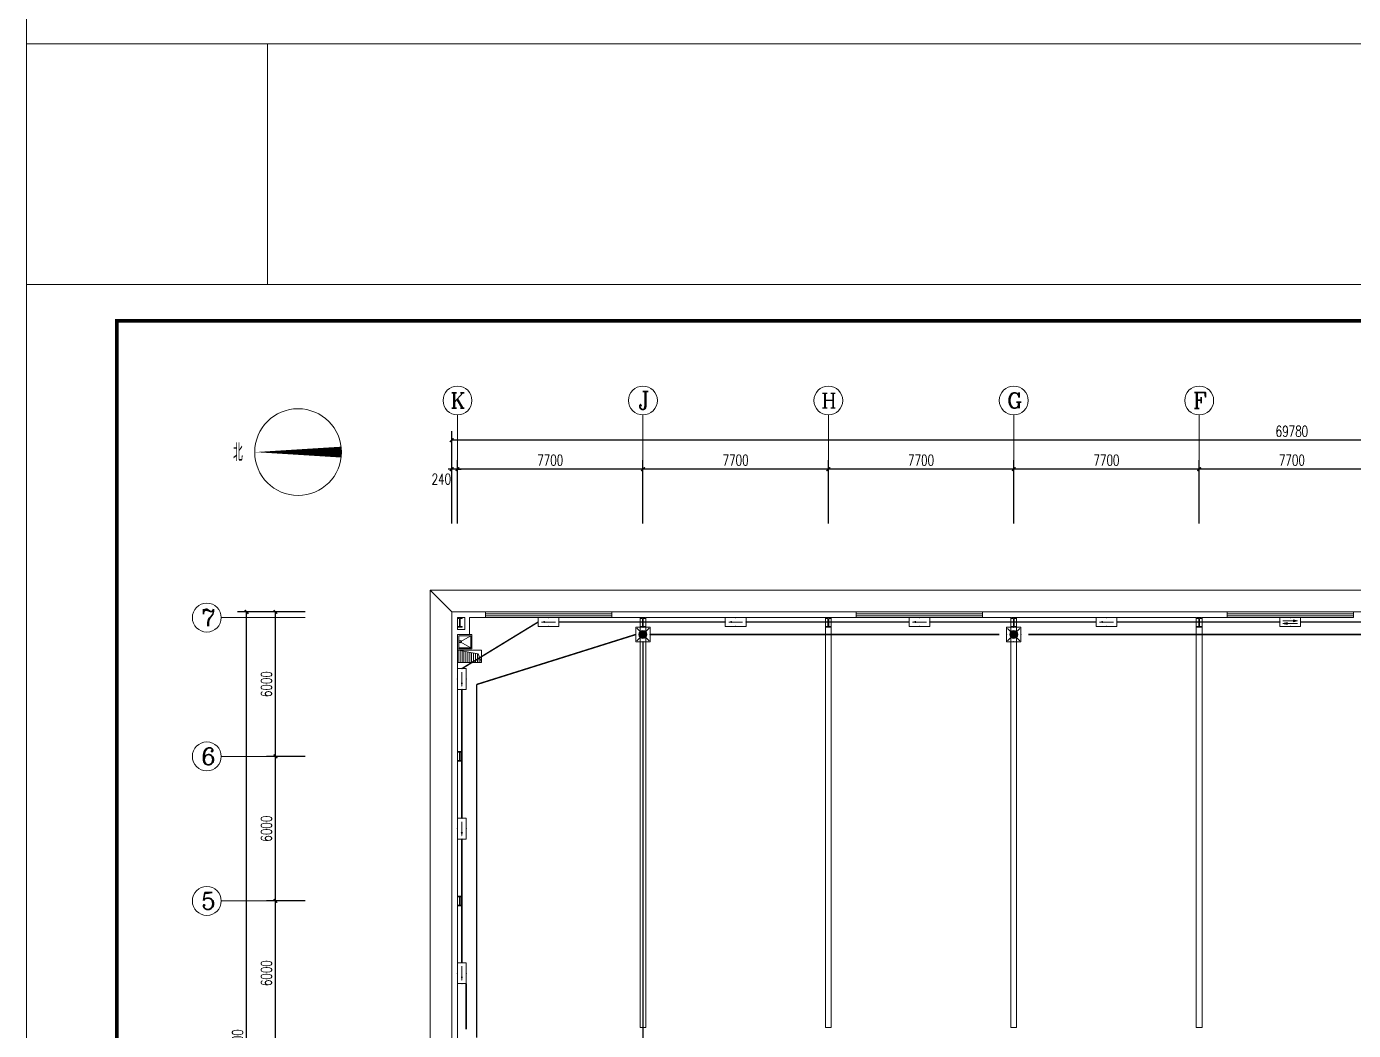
# Model space of a CAD drawing. Header units: inches. Extents: x -3272461 to -2504170, y 403793 to 1071042.
# Drawn here: x -2761444 to -2706341, y 670166 to 711843 of the extents above; entities that cross this region are included whole.
import ezdxf
from ezdxf.enums import TextEntityAlignment as Align

# ---------------------------------------------------------------- set-up
doc = ezdxf.new("R2010")
doc.units = ezdxf.units.IN
doc.header["$LTSCALE"] = 1000
doc.header["$MEASUREMENT"] = 0
doc.header["$PDSIZE"] = -5
doc.linetypes.add('DASH', pattern=[0.35, 0.25, -0.1])
doc.layers.get('0').update_dxf_attribs({"lineweight": 18})
for name, color, linetype, lineweight in [('AXIS', 30, 'Continuous', 18), ('DIM_SYMB', 3, 'Continuous', 18), ('EQUIP-照明', 3, 'Continuous', 18), ('jc', 8, 'Continuous', 18), ('PUB_TITLE', 153, 'Continuous', 18), ('TEL_TEXT', 7, 'Continuous', 18), ('TQ', 3, 'Continuous', 18), ('WIRE-应急', 5, 'DASH', 18)]:
    doc.layers.add(name, color=color, linetype=linetype, lineweight=lineweight)
doc.styles.add('_TCH_AXIS', font='complex.shx', dxfattribs={"bigfont": 'gbcbig.shx'})
doc.styles.add('_TCH_DIM', font='simplex.shx', dxfattribs={"width": 0.7, "bigfont": 'gbcbig.shx'})
doc.styles.add('_TCH_DIM_T3', font='simplex.shx', dxfattribs={"width": 0.705882, "bigfont": 'gbcbig.shx'})
doc.styles.add('_TEL_DIM', font='simplex.shx', dxfattribs={"width": 0.8, "bigfont": 'hztxt.shx'})
doc.styles.get("Standard").update_dxf_attribs({"font": 'gbenor.shx', "bigfont": 'gbcbig.shx'})
doc.dimstyles.new('_TCH_ARCH&&150', dxfattribs={"dimtxt": 446.25, "dimasz": 150, "dimexe": 375, "dimexo": 450, "dimgap": 150, "dimtad": 1, "dimdec": 0, "dimzin": 0, "dimdsep": 46, "dimtxsty": '_TCH_DIM_T3', "dimblk": 'ARCHTICK', "dimcen": 0.09, "dimdle": 300, "dimclrt": 7, "dimazin": 2, "dimtfac": 1, "dimtdec": 0, "dimtix": 1, "dimtmove": 2, "dimatfit": 3, "dimfxl": 1, "dimtolj": 1, "dimarcsym": 0})

# ---------------------------------------------------------------- blocks, each defined once
blk = doc.blocks.new('_ArchTick_0')
at = {"color": 0, "linetype": 'ByBlock'}
blk.add_lwpolyline([(-0.5, -0.5, 0.4, 0.4, 0), (0.5, 0.5, 0.4, 0.4, 0)], format="xyseb", dxfattribs=at)
blk = doc.blocks.new('*X324')
at = {"layer": 'AXIS', "color": 0, "lineweight": -2}
for p, q in [((-2743788, 691219), (-2743788, 695044)), ((-2674008, 691219), (-2674008, 695044)), ((-2674008, 694669), (-2743788, 694669))]:
    blk.add_line(p, q, dxfattribs=at)
at = {"layer": 'AXIS', "color": 0, "lineweight": -2, "xscale": 150, "yscale": 150, "zscale": 150, "rotation": 180}
blk.add_blockref('_ArchTick_0', (-2743788, 694669), dxfattribs=at)
at = {"layer": 'AXIS', "color": 0, "lineweight": -2, "xscale": 150, "yscale": 150, "zscale": 150}
blk.add_blockref('_ArchTick_0', (-2674008, 694669), dxfattribs=at)
at = {"layer": 'AXIS', "color": 7, "insert": (-2708898, 695042), "char_height": 446.2, "width": 2115, "attachment_point": 5, "style": '_TCH_DIM_T3'}
blk.add_mtext('69780', dxfattribs=at)
blk = doc.blocks.new('_ARCHTICK')
at = {"color": 0, "linetype": 'ByBlock', "const_width": 0.4}
blk.add_lwpolyline([(-0.5, -0.5), (0.5, 0.5)], dxfattribs=at)
blk = doc.blocks.new('*X330')
at = {"layer": 'AXIS', "color": 0, "lineweight": -2}
for p, q in [((-2712748, 691219), (-2712748, 693844)), ((-2705048, 691219), (-2705048, 693844)), ((-2705048, 693469), (-2712748, 693469))]:
    blk.add_line(p, q, dxfattribs=at)
at = {"layer": 'AXIS', "color": 0, "lineweight": -2, "xscale": 150, "yscale": 150, "zscale": 150, "rotation": 180}
blk.add_blockref('_ArchTick_0', (-2712748, 693469), dxfattribs=at)
at = {"layer": 'AXIS', "color": 0, "lineweight": -2, "xscale": 150, "yscale": 150, "zscale": 150}
blk.add_blockref('_ArchTick_0', (-2705048, 693469), dxfattribs=at)
at = {"layer": 'AXIS', "color": 7, "insert": (-2708898, 693842), "char_height": 446.2, "width": 1665, "attachment_point": 5, "style": '_TCH_DIM_T3'}
blk.add_mtext('7700', dxfattribs=at)
blk = doc.blocks.new('*X331')
at = {"layer": 'AXIS', "color": 0, "lineweight": -2}
for p, q in [((-2720448, 691219), (-2720448, 693844)), ((-2712748, 691219), (-2712748, 693844)), ((-2712748, 693469), (-2720448, 693469))]:
    blk.add_line(p, q, dxfattribs=at)
at = {"layer": 'AXIS', "color": 0, "lineweight": -2, "xscale": 150, "yscale": 150, "zscale": 150, "rotation": 180}
blk.add_blockref('_ArchTick_0', (-2720448, 693469), dxfattribs=at)
at = {"layer": 'AXIS', "color": 0, "lineweight": -2, "xscale": 150, "yscale": 150, "zscale": 150}
blk.add_blockref('_ArchTick_0', (-2712748, 693469), dxfattribs=at)
at = {"layer": 'AXIS', "color": 7, "insert": (-2716598, 693842), "char_height": 446.2, "width": 1665, "attachment_point": 5, "style": '_TCH_DIM_T3'}
blk.add_mtext('7700', dxfattribs=at)
blk = doc.blocks.new('*X332')
at = {"layer": 'AXIS', "color": 0, "lineweight": -2}
for p, q in [((-2728148, 691219), (-2728148, 693844)), ((-2720448, 691219), (-2720448, 693844)), ((-2720448, 693469), (-2728148, 693469))]:
    blk.add_line(p, q, dxfattribs=at)
at = {"layer": 'AXIS', "color": 0, "lineweight": -2, "xscale": 150, "yscale": 150, "zscale": 150, "rotation": 180}
blk.add_blockref('_ArchTick_0', (-2728148, 693469), dxfattribs=at)
at = {"layer": 'AXIS', "color": 0, "lineweight": -2, "xscale": 150, "yscale": 150, "zscale": 150}
blk.add_blockref('_ArchTick_0', (-2720448, 693469), dxfattribs=at)
at = {"layer": 'AXIS', "color": 7, "insert": (-2724298, 693842), "char_height": 446.2, "width": 1665, "attachment_point": 5, "style": '_TCH_DIM_T3'}
blk.add_mtext('7700', dxfattribs=at)
blk = doc.blocks.new('*X333')
at = {"layer": 'AXIS', "color": 0, "lineweight": -2}
for p, q in [((-2735848, 691219), (-2735848, 693844)), ((-2728148, 691219), (-2728148, 693844)), ((-2728148, 693469), (-2735848, 693469))]:
    blk.add_line(p, q, dxfattribs=at)
at = {"layer": 'AXIS', "color": 0, "lineweight": -2, "xscale": 150, "yscale": 150, "zscale": 150, "rotation": 180}
blk.add_blockref('_ArchTick_0', (-2735848, 693469), dxfattribs=at)
at = {"layer": 'AXIS', "color": 0, "lineweight": -2, "xscale": 150, "yscale": 150, "zscale": 150}
blk.add_blockref('_ArchTick_0', (-2728148, 693469), dxfattribs=at)
at = {"layer": 'AXIS', "color": 7, "insert": (-2731998, 693842), "char_height": 446.2, "width": 1665, "attachment_point": 5, "style": '_TCH_DIM_T3'}
blk.add_mtext('7700', dxfattribs=at)
blk = doc.blocks.new('*X334')
at = {"layer": 'AXIS', "color": 0, "lineweight": -2}
for p, q in [((-2743548, 691219), (-2743548, 693844)), ((-2735848, 691219), (-2735848, 693844)), ((-2735848, 693469), (-2743548, 693469))]:
    blk.add_line(p, q, dxfattribs=at)
at = {"layer": 'AXIS', "color": 0, "lineweight": -2, "xscale": 150, "yscale": 150, "zscale": 150, "rotation": 180}
blk.add_blockref('_ArchTick_0', (-2743548, 693469), dxfattribs=at)
at = {"layer": 'AXIS', "color": 0, "lineweight": -2, "xscale": 150, "yscale": 150, "zscale": 150}
blk.add_blockref('_ArchTick_0', (-2735848, 693469), dxfattribs=at)
at = {"layer": 'AXIS', "color": 7, "insert": (-2739698, 693842), "char_height": 446.2, "width": 1665, "attachment_point": 5, "style": '_TCH_DIM_T3'}
blk.add_mtext('7700', dxfattribs=at)
blk = doc.blocks.new('*X335')
at = {"layer": 'AXIS', "color": 0, "lineweight": -2}
for p, q in [((-2743788, 691219), (-2743788, 693844)), ((-2743548, 691219), (-2743548, 693844)), ((-2743788, 693469), (-2743938, 693469)), ((-2743548, 693469), (-2743788, 693469)), ((-2743548, 693469), (-2743398, 693469))]:
    blk.add_line(p, q, dxfattribs=at)
at = {"layer": 'AXIS', "color": 0, "lineweight": -2, "xscale": 150, "yscale": 150, "zscale": 150}
blk.add_blockref('_ArchTick_0', (-2743788, 693469), dxfattribs=at)
at = {"layer": 'AXIS', "color": 0, "lineweight": -2, "xscale": 150, "yscale": 150, "zscale": 150, "rotation": 180}
blk.add_blockref('_ArchTick_0', (-2743548, 693469), dxfattribs=at)
at = {"layer": 'AXIS', "color": 7, "insert": (-2744221, 693056), "char_height": 446.2, "width": 1215, "attachment_point": 5, "style": '_TCH_DIM_T3'}
blk.add_mtext('240', dxfattribs=at)
blk = doc.blocks.new('*X348')
at = {"layer": 'AXIS', "color": 0, "lineweight": -2}
for p, q in [((-2749874, 687544), (-2752683, 687544)), ((-2752308, 651544), (-2752308, 687544)), ((-2749874, 651544), (-2752683, 651544))]:
    blk.add_line(p, q, dxfattribs=at)
at = {"layer": 'AXIS', "color": 0, "lineweight": -2, "xscale": 150, "yscale": 150, "zscale": 150}
for p, rotation in [((-2752308, 687544), 90), ((-2752308, 651544), 270)]:
    blk.add_blockref('_ArchTick_0', p, dxfattribs=dict(at, rotation=rotation))
at = {"layer": 'AXIS', "color": 7, "insert": (-2752681, 669544), "char_height": 446.2, "width": 2070, "attachment_point": 5, "rotation": 90, "style": '_TCH_DIM_T3'}
blk.add_mtext('36000', dxfattribs=at)
blk = doc.blocks.new('*X352')
at = {"layer": 'AXIS', "color": 0, "lineweight": -2}
for p, q in [((-2749874, 675544), (-2751483, 675544)), ((-2751108, 669544), (-2751108, 675544)), ((-2749874, 669544), (-2751483, 669544))]:
    blk.add_line(p, q, dxfattribs=at)
at = {"layer": 'AXIS', "color": 0, "lineweight": -2, "xscale": 150, "yscale": 150, "zscale": 150}
for p, rotation in [((-2751108, 675544), 90), ((-2751108, 669544), 270)]:
    blk.add_blockref('_ArchTick_0', p, dxfattribs=dict(at, rotation=rotation))
at = {"layer": 'AXIS', "color": 7, "insert": (-2751481, 672544), "char_height": 446.2, "width": 1665, "attachment_point": 5, "rotation": 90, "style": '_TCH_DIM_T3'}
blk.add_mtext('6000', dxfattribs=at)
blk = doc.blocks.new('*X353')
at = {"layer": 'AXIS', "color": 0, "lineweight": -2}
for p, q in [((-2749874, 681544), (-2751483, 681544)), ((-2751108, 675544), (-2751108, 681544)), ((-2749874, 675544), (-2751483, 675544))]:
    blk.add_line(p, q, dxfattribs=at)
at = {"layer": 'AXIS', "color": 0, "lineweight": -2, "xscale": 150, "yscale": 150, "zscale": 150}
for p, rotation in [((-2751108, 681544), 90), ((-2751108, 675544), 270)]:
    blk.add_blockref('_ArchTick_0', p, dxfattribs=dict(at, rotation=rotation))
at = {"layer": 'AXIS', "color": 7, "insert": (-2751481, 678544), "char_height": 446.2, "width": 1665, "attachment_point": 5, "rotation": 90, "style": '_TCH_DIM_T3'}
blk.add_mtext('6000', dxfattribs=at)
blk = doc.blocks.new('*X354')
at = {"layer": 'AXIS', "color": 0, "lineweight": -2}
for p, q in [((-2749874, 687544), (-2751483, 687544)), ((-2751108, 681544), (-2751108, 687544)), ((-2749874, 681544), (-2751483, 681544))]:
    blk.add_line(p, q, dxfattribs=at)
at = {"layer": 'AXIS', "color": 0, "lineweight": -2, "xscale": 150, "yscale": 150, "zscale": 150}
for p, rotation in [((-2751108, 687544), 90), ((-2751108, 681544), 270)]:
    blk.add_blockref('_ArchTick_0', p, dxfattribs=dict(at, rotation=rotation))
at = {"layer": 'AXIS', "color": 7, "insert": (-2751481, 684544), "char_height": 446.2, "width": 1665, "attachment_point": 5, "rotation": 90, "style": '_TCH_DIM_T3'}
blk.add_mtext('6000', dxfattribs=at)
blk = doc.blocks.new('$equip$00001686')
blk.add_hatch(color=256).paths.add_polyline_path([(-0.24, 0.228), (-0.528, 0.3), (-0.24, 0.372)], flags=0)
for p, q in [((0.72, 0.6), (-0.72, 0.6)), ((-0.72, 0.6), (-0.72, 0)), ((-0.72, 0), (0.72, 0)), ((0.72, 0), (0.72, 0.6))]:
    blk.add_line(p, q)
at = {"color": 7}
blk.add_line((-0.48, 0.3), (0.48, 0.3), dxfattribs=at)
for p in [(-0.72, 0.3), (0, 0.6), (0, 0), (0.72, 0.3)]:
    blk.add_point(p)
at = {"layer": 'TEL_TEXT', "style": '_TEL_DIM', "flags": 1}
blk.add_attdef('A', text='', height=0.00002, dxfattribs=at).set_placement((0, 0), align=Align.MIDDLE_CENTER)
blk = doc.blocks.new('$equip$00001167')
for points in [[(-0.238, 0.137), (0.238, 0.137), (0.275, 0), (-0.275, 0)], [(-0.238, -0.137), (0.238, -0.137), (0.275, 0), (-0.275, 0)], [(-0.137, 0.238), (0.137, 0.238), (0.238, 0.137), (-0.238, 0.137)], [(0, 0.275), (-0.137, 0.238), (0.137, 0.238)], [(-0.137, -0.238), (0.137, -0.238), (0.238, -0.137), (-0.238, -0.137)], [(0, -0.275), (-0.137, -0.238), (0.137, -0.238)]]:
    blk.add_hatch(color=256).paths.add_polyline_path(points, flags=0)
for p, q in [((-0.429, 0.429), (0.429, -0.429)), ((-0.429, -0.429), (0.429, 0.429))]:
    blk.add_line(p, q)
blk.add_lwpolyline([(-0.5, 0.5), (-0.5, -0.5), (0.5, -0.5), (0.5, 0.5)], close=True)
blk.add_circle((0, 0), 0.275)
for p in [(-0.5, 0), (0, 0.5), (0.5, 0), (0, -0.5)]:
    blk.add_point(p)
at = {"flags": 1}
blk.add_attdef('A', (0, 0), '', height=0.00002, dxfattribs=at)
blk = doc.blocks.new('$equip$00002542')
h = blk.add_hatch(color=256)
h.paths.add_polyline_path([(-0.215, 0.29), (-0.503, 0.218), (-0.215, 0.218)], flags=0)
h.paths.add_polyline_path([(-0.215, 0.218), (-0.503, 0.218), (-0.215, 0.146)], flags=0)
h.paths.add_polyline_path([(0.215, 0.472), (0.215, 0.328), (0.503, 0.4)], flags=0)
for p, q in [((-0.72, 0.6), (-0.72, 0)), ((0.72, 0.6), (-0.72, 0.6)), ((-0.72, 0), (0.72, 0)), ((-0.215, 0.29), (-0.503, 0.218)), ((-0.503, 0.218), (-0.215, 0.146)), ((-0.215, 0.146), (-0.215, 0.29)), ((0.215, 0.472), (0.215, 0.328)), ((0.503, 0.4), (0.215, 0.472)), ((0.215, 0.328), (0.503, 0.4)), ((0.72, 0), (0.72, 0.6))]:
    blk.add_line(p, q)
at = {"color": 7}
for p, q in [((-0.505, 0.4), (0.455, 0.4)), ((-0.503, 0.218), (0.505, 0.218))]:
    blk.add_line(p, q, dxfattribs=at)
blk.add_lwpolyline([(-0.72, 0.6), (-0.72, 0), (0.72, 0), (0.72, 0.6), (-0.72, 0.6), (-0.72, 0)])
for p in [(-0.72, 0.3), (0, 0.6), (0, 0), (0.72, 0.3)]:
    blk.add_point(p)
at = {"color": 7, "style": '_TEL_DIM', "flags": 1}
blk.add_attdef('A', text='', height=0.00002, dxfattribs=at).set_placement((0, 0), align=Align.MIDDLE_CENTER)
blk = doc.blocks.new('$WINLIB2D$00000001')
at = {"color": 0}
for points in [[(-0.5, 0.5), (-0.5, -0.5)], [(-0.5, 0.5), (0.5, 0.5)], [(0.5, -0.5), (0.5, 0.5)], [(0.5, 0.167), (-0.5, 0.167)], [(0.5, -0.167), (-0.5, -0.167)], [(-0.5, -0.5), (0.5, -0.5)]]:
    blk.add_lwpolyline(points, dxfattribs=at)

msp = doc.modelspace()

# ---------------------------------------------------------------- hatches: boundary and pattern name
at = {"layer": 'jc'}
h = msp.add_hatch(dxfattribs=at)
h.set_pattern_fill('ANSI31', color=256, style=0, pattern_type=0)
h.set_pattern_definition([(90, (0, 0), (-79.375, 3e-14), [])])
h.paths.add_polyline_path([(-2743537.8, 685448.6), (-2743537.8, 685948.6), (-2742684.3, 685795.7), (-2742547.8, 685448.6)], flags=0)

# ---------------------------------------------------------------- linework, layer by layer
at = {"layer": 'AXIS'}
for p, q in [((-2743547.8, 691218.6), (-2743547.8, 695718.6)), ((-2735847.8, 691218.6), (-2735847.8, 695718.6)), ((-2728147.8, 691218.6), (-2728147.8, 695718.6)), ((-2720447.8, 691218.6), (-2720447.8, 695718.6)), ((-2712747.8, 691218.6), (-2712747.8, 695718.6)), ((-2749873.8, 687303.8), (-2753358.2, 687303.8)), ((-2749873.8, 681543.8), (-2753358.2, 681543.8)), ((-2749873.8, 675543.8), (-2753358.2, 675543.8))]:
    msp.add_line(p, q, dxfattribs=at)
for centre in [(-2743547.8, 696318.6), (-2735847.8, 696318.6), (-2728147.8, 696318.6), (-2720447.8, 696318.6), (-2712747.8, 696318.6), (-2753958.2, 687303.8), (-2753958.2, 681543.8), (-2753958.2, 675543.8)]:
    msp.add_circle(centre, 600, dxfattribs=at)
at = {"layer": 'DIM_SYMB'}
msp.add_lwpolyline([(-2748367.7, 694175.9, 450, 0, 0), (-2751967.7, 694175.9, 0, 0, 0)], format="xyseb", dxfattribs=at)
msp.add_circle((-2750167.7, 694175.9), 1800, dxfattribs=at)
at = {"layer": 'jc'}
for p, q in [((-2743787.8, 687544.4), (-2744687.8, 688444.4)), ((-2743787.8, 687544.4), (-2743147.8, 687544.4)), ((-2743787.8, 686705), (-2743787.8, 687544.4)), ((-2743347.8, 687304.4), (-2743547.8, 687304.4)), ((-2743547.8, 687304.4), (-2743547.8, 687274.4)), ((-2743547.8, 687304.4), (-2743247.8, 687304.4)), ((-2743547.8, 686805), (-2743547.8, 687304.4)), ((-2743547.8, 687274.4), (-2743462.8, 687274.4)), ((-2743462.8, 687274.4), (-2743462.8, 686934.4)), ((-2743432.8, 686934.4), (-2743432.8, 687274.4)), ((-2743432.8, 687274.4), (-2743347.8, 687274.4)), ((-2743347.8, 687274.4), (-2743347.8, 687304.4)), ((-2743247.8, 687304.4), (-2743247.8, 686805)), ((-2742391.1, 687543.8), (-2743147.8, 687543.8)), ((-2743047.8, 687303.8), (-2743047.8, 686605)), ((-2743047.8, 687303.8), (-2742391.1, 687303.8)), ((-2742391.1, 687303.8), (-2742391.1, 687543.8)), ((-2735847.8, 687543.8), (-2737141.1, 687543.8)), ((-2737141.1, 687543.8), (-2737141.1, 687303.8)), ((-2737141.1, 687303.8), (-2735967.8, 687303.8)), ((-2735967.8, 687303.8), (-2735967.8, 670283.8)), ((-2735747.8, 687304.4), (-2735947.8, 687304.4)), ((-2735947.8, 687304.4), (-2735947.8, 687274.4)), ((-2735947.8, 687274.4), (-2735862.8, 687274.4)), ((-2735862.8, 687274.4), (-2735862.8, 686934.4)), ((-2735841, 687544.4), (-2728147.8, 687544.4)), ((-2735832.8, 686934.4), (-2735832.8, 687274.4)), ((-2735832.8, 687274.4), (-2735747.8, 687274.4)), ((-2735747.8, 687274.4), (-2735747.8, 687304.4)), ((-2735727.8, 687304.4), (-2735727.8, 670283.8)), ((-2735727.8, 687304.4), (-2728267.8, 687304.4)), ((-2728267.8, 687304.4), (-2728267.8, 670284.4)), ((-2728047.8, 687305), (-2728247.8, 687305)), ((-2728247.8, 687305), (-2728247.8, 687275)), ((-2728247.8, 687275), (-2728162.8, 687275)), ((-2728162.8, 687275), (-2728162.8, 686935)), ((-2726991.1, 687544.4), (-2728147.8, 687544.4)), ((-2728132.8, 686935), (-2728132.8, 687275)), ((-2728132.8, 687275), (-2728047.8, 687275)), ((-2728047.8, 687275), (-2728047.8, 687305)), ((-2728027.8, 687304.4), (-2728027.8, 670284.4)), ((-2728027.8, 687304.4), (-2726991.1, 687304.4)), ((-2726991.1, 687304.4), (-2726991.1, 687544.4)), ((-2720447.8, 687544.4), (-2721741.1, 687544.4)), ((-2721741.1, 687544.4), (-2721741.1, 687304.4)), ((-2721741.1, 687304.4), (-2720567.8, 687304.4)), ((-2720567.8, 687304.4), (-2720567.8, 670284.4)), ((-2720347.8, 687305), (-2720547.8, 687305)), ((-2720547.8, 687305), (-2720547.8, 687275)), ((-2720547.8, 687275), (-2720462.8, 687275)), ((-2720462.8, 687275), (-2720462.8, 686935)), ((-2720447.8, 687544.4), (-2712747.8, 687544.4)), ((-2720432.8, 686935), (-2720432.8, 687275)), ((-2720432.8, 687275), (-2720347.8, 687275)), ((-2720347.8, 687275), (-2720347.8, 687305)), ((-2720327.8, 687304.4), (-2720327.8, 670284.4)), ((-2720327.8, 687304.4), (-2712867.8, 687304.4)), ((-2712867.8, 687304.4), (-2712867.8, 670284.4)), ((-2712647.8, 687305), (-2712847.8, 687305)), ((-2712847.8, 687305), (-2712847.8, 687275)), ((-2712847.8, 687275), (-2712762.8, 687275)), ((-2712762.8, 687275), (-2712762.8, 686935)), ((-2711591.1, 687544.4), (-2712747.8, 687544.4)), ((-2712732.8, 686935), (-2712732.8, 687275)), ((-2712732.8, 687275), (-2712647.8, 687275)), ((-2712647.8, 687275), (-2712647.8, 687305)), ((-2712627.8, 687304.4), (-2712627.8, 670284.4)), ((-2712627.8, 687304.4), (-2711591.1, 687304.4)), ((-2711591.1, 687304.4), (-2711591.1, 687544.4)), ((-2743787.8, 686705), (-2743787.8, 669083.8)), ((-2743462.8, 686934.4), (-2743547.8, 686934.4)), ((-2743547.8, 686934.4), (-2743547.8, 686904.4)), ((-2743547.8, 686904.4), (-2743347.8, 686904.4)), ((-2743247.8, 686805), (-2743547.8, 686805)), ((-2743047.8, 686605), (-2743547.8, 686605)), ((-2743547.8, 669083.8), (-2743547.8, 686605)), ((-2743347.8, 686934.4), (-2743432.8, 686934.4)), ((-2743347.8, 686904.4), (-2743347.8, 686934.4)), ((-2735862.8, 686934.4), (-2735947.8, 686934.4)), ((-2735947.8, 686934.4), (-2735947.8, 686904.4)), ((-2735947.8, 686904.4), (-2735747.8, 686904.4)), ((-2735747.8, 686934.4), (-2735832.8, 686934.4)), ((-2735747.8, 686904.4), (-2735747.8, 686934.4)), ((-2728162.8, 686935), (-2728247.8, 686935)), ((-2728247.8, 686935), (-2728247.8, 686905)), ((-2728247.8, 686905), (-2728047.8, 686905)), ((-2728047.8, 686935), (-2728132.8, 686935)), ((-2728047.8, 686905), (-2728047.8, 686935)), ((-2720462.8, 686935), (-2720547.8, 686935)), ((-2720547.8, 686935), (-2720547.8, 686905)), ((-2720547.8, 686905), (-2720347.8, 686905)), ((-2720347.8, 686935), (-2720432.8, 686935)), ((-2720347.8, 686905), (-2720347.8, 686935)), ((-2712762.8, 686935), (-2712847.8, 686935)), ((-2712847.8, 686935), (-2712847.8, 686905)), ((-2712847.8, 686905), (-2712647.8, 686905)), ((-2712647.8, 686935), (-2712732.8, 686935)), ((-2712647.8, 686905), (-2712647.8, 686935)), ((-2743347.8, 681743.8), (-2743547.8, 681743.8)), ((-2743547.8, 681743.8), (-2743547.8, 681713.8)), ((-2743547.8, 681713.8), (-2743462.8, 681713.8)), ((-2743462.8, 681713.8), (-2743462.8, 681373.8)), ((-2743432.8, 681373.8), (-2743432.8, 681713.8)), ((-2743432.8, 681713.8), (-2743347.8, 681713.8)), ((-2743347.8, 681713.8), (-2743347.8, 681743.8)), ((-2743462.8, 681373.8), (-2743547.8, 681373.8)), ((-2743547.8, 681373.8), (-2743547.8, 681343.8)), ((-2743547.8, 681343.8), (-2743347.8, 681343.8)), ((-2743347.8, 681373.8), (-2743432.8, 681373.8)), ((-2743347.8, 681343.8), (-2743347.8, 681373.8)), ((-2743347.8, 675743.8), (-2743547.8, 675743.8)), ((-2743547.8, 675743.8), (-2743547.8, 675713.8)), ((-2743547.8, 675713.8), (-2743462.8, 675713.8)), ((-2743462.8, 675713.8), (-2743462.8, 675373.8)), ((-2743432.8, 675373.8), (-2743432.8, 675713.8)), ((-2743432.8, 675713.8), (-2743347.8, 675713.8)), ((-2743347.8, 675713.8), (-2743347.8, 675743.8)), ((-2743462.8, 675373.8), (-2743547.8, 675373.8)), ((-2743547.8, 675373.8), (-2743547.8, 675343.8)), ((-2743547.8, 675343.8), (-2743347.8, 675343.8)), ((-2743347.8, 675373.8), (-2743432.8, 675373.8)), ((-2743347.8, 675343.8), (-2743347.8, 675373.8)), ((-2735727.8, 670283.8), (-2735967.8, 670283.8)), ((-2728027.8, 670284.4), (-2728267.8, 670284.4)), ((-2720327.8, 670284.4), (-2720567.8, 670284.4)), ((-2712627.8, 670284.4), (-2712867.8, 670284.4))]:
    msp.add_line(p, q, dxfattribs=at)
for points in [[(-2673107.8, 669583.8), (-2673107.8, 688444.4), (-2744687.8, 688444.4), (-2744687.8, 669583.8)], [(-2742997.8, 686555), (-2743431, 686305), (-2742997.8, 686055)], [(-2743537.8, 685948.6), (-2742684.3, 685795.7), (-2742547.8, 685448.6)]]:
    msp.add_lwpolyline(points, dxfattribs=at)
for points in [[(-2743787.8, 651544.4), (-2743787.8, 687544.4), (-2674007.8, 687544.4), (-2674007.8, 651544.4)], [(-2743547.8, 686605), (-2743547.8, 686005), (-2742947.8, 686005), (-2742947.8, 686605)], [(-2743497.8, 686555), (-2743497.8, 686055), (-2742997.8, 686055), (-2742997.8, 686555)], [(-2742547.8, 685948.6), (-2743537.8, 685948.6), (-2743537.8, 685448.6), (-2742547.8, 685448.6)]]:
    msp.add_lwpolyline(points, close=True, dxfattribs=at)
msp.add_circle((-2743431, 686308.4), 50, dxfattribs=at)
at = {"layer": 'PUB_TITLE'}
for points in [[(-2649994.3, 711130.6), (-2649994.3, 774130.6), (-2761444.3, 774130.6), (-2761444.3, 711130.6)], [(-2649994.3, 638130.6), (-2649994.3, 701130.6), (-2761444.3, 701130.6), (-2761444.3, 638130.6)]]:
    msp.add_lwpolyline(points, close=True, dxfattribs=at)
msp.add_lwpolyline([(-2651494.3, 639630.6, 150, 150, 0), (-2651494.3, 699630.6, 150, 150, 0), (-2757694.3, 699630.6, 150, 150, 0), (-2757694.3, 639630.6, 150, 150, 0)], format="xyseb", close=True, dxfattribs=at)
at = {"layer": 'TQ'}
msp.add_lwpolyline([(-2761444.3, 701130.6), (-2751444.3, 701130.6), (-2751444.3, 711130.6), (-2761444.3, 711130.6)], close=True, dxfattribs=at)
at = {"layer": 'WIRE-应急', "linetype": 'DASH'}
for points in [[(-2740198.1, 687123.1, 60, 60, 0), (-2743367.8, 685186.1, 60, 60, 0)], [(-2732429.8, 687123.1, 60, 60, 0), (-2739334.1, 687123.1, 60, 60, 0)], [(-2724798.1, 687123.1, 60, 60, 0), (-2731565.8, 687123.1, 60, 60, 0)], [(-2717029.8, 687123.1, 60, 60, 0), (-2723934.1, 687123.1, 60, 60, 0)], [(-2709398.1, 687123.1, 60, 60, 0), (-2716165.8, 687123.1, 60, 60, 0)], [(-2701629.8, 687123.1, 60, 60, 0), (-2708534.1, 687123.1, 60, 60, 0)], [(-2736147.8, 686603.1, 60, 60, 0), (-2742747.8, 684530.1, 60, 60, 0)], [(-2721047.8, 686602.8, 60, 60, 0), (-2735547.8, 686603.1, 60, 60, 0)], [(-2705347.8, 686602.5, 60, 60, 0), (-2719847.8, 686602.8, 60, 60, 0)], [(-2735847.8, 686303.1, 60, 60, 0), (-2735847.8, 652784.4, 60, 60, 0)], [(-2742747.8, 669860.7, 60, 60, 0), (-2742747.8, 684530.1, 60, 60, 0)], [(-2743367.8, 678975.8, 60, 60, 0), (-2743367.8, 684322.1, 60, 60, 0)], [(-2743367.8, 672975.8, 60, 60, 0), (-2743367.8, 678111.8, 60, 60, 0)], [(-2743187.8, 672111.8, 60, 60, 0), (-2743187.8, 670219.2, 60, 60, 0)]]:
    msp.add_lwpolyline(points, format="xyseb", dxfattribs=at)

# ---------------------------------------------------------------- block references
at = {"layer": 'EQUIP-照明'}
for name, p, xscale, yscale, zscale, rotation in [('$equip$00001686', (-2739766.1, 687303.1), -599.9999999999995, 599.9999999999995, 599.9999999999995, 180), ('$equip$00001686', (-2731997.8, 687303.1), -599.9999999999995, 599.9999999999995, 599.9999999999995, 180), ('$equip$00001686', (-2724366.1, 687303.1), -599.9999999999995, 599.9999999999995, 599.9999999999995, 180), ('$equip$00001686', (-2716597.8, 687303.1), -599.9999999999995, 599.9999999999995, 599.9999999999995, 180), ('$equip$00002542', (-2708966.1, 687303.1), 599.9999999999994, 599.9999999999994, 599.9999999999994, 180), ('$equip$00001167', (-2735847.8, 686603.1), 599.9999999999995, 599.9999999999995, 599.9999999999995, 270), ('$equip$00001167', (-2720447.8, 686602.5), 599.9999999999995, 599.9999999999995, 599.9999999999995, 270), ('$equip$00001686', (-2743547.8, 684754.1), -599.9999999999995, 599.9999999999995, 599.9999999999995, 270), ('$equip$00001686', (-2743547.8, 678543.8), -599.9999999999995, 599.9999999999995, 599.9999999999995, 270), ('$equip$00001686', (-2743547.8, 672543.8), -599.9999999999995, 599.9999999999995, 599.9999999999995, 270)]:
    msp.add_blockref(name, p, dxfattribs=dict(at, xscale=xscale, yscale=yscale, zscale=zscale, rotation=rotation))
at = {"layer": 'jc', "xscale": 5250, "yscale": 240, "zscale": 240}
for p in [(-2739766.1, 687423.8), (-2724366.1, 687424.4), (-2708966.1, 687424.4)]:
    msp.add_blockref('$WINLIB2D$00000001', p, dxfattribs=at)

# ---------------------------------------------------------------- texts
at = {"layer": 'AXIS', "color": 7, "style": '_TCH_AXIS'}
for s, height, p in [('K', 622.9, (-2743829.6, 696007.2)), ('J', 744.1, (-2736042.7, 695946.6)), ('H', 608.3, (-2728437.4, 696014.5)), ('G', 637.8, (-2720721.1, 695999.8)), ('F', 668.2, (-2713002.3, 695984.6)), ('7', 698.9, (-2754191.1, 686954.3)), ('6', 698.9, (-2754191.1, 681194.3)), ('5', 698.9, (-2754191.1, 675194.3))]:
    msp.add_text(s, height=height, dxfattribs=at).set_placement(p)
at = {"layer": 'DIM_SYMB', "color": 7, "style": '_TCH_DIM', "width": 0.7}
msp.add_text('北', height=723.4, dxfattribs=at).set_placement((-2752868.5, 693800.9))

# ---------------------------------------------------------------- dimensions: what is measured, and where the dimension line sits
at = {"layer": 'AXIS'}
for base, p1, p2, angle, override, picture, middle in [((-2743787.8, 694668.6), (-2674007.8, 689718.6), (-2743787.8, 689718.6), 180, {"dimexo": 1500, "dimsah": 1, "dimtzin": 0}, '*X324', (-2708897.8, 695041.8)), ((-2743547.8, 693468.6), (-2735847.8, 689718.6), (-2743547.8, 689718.6), 180, {"dimexo": 1500, "dimsah": 1, "dimtzin": 0}, '*X334', (-2739697.8, 693841.8)), ((-2735847.8, 693468.6), (-2728147.8, 689718.6), (-2735847.8, 689718.6), 180, {"dimexo": 1500, "dimsah": 1, "dimtzin": 0}, '*X333', (-2731997.8, 693841.8)), ((-2728147.8, 693468.6), (-2720447.8, 689718.6), (-2728147.8, 689718.6), 180, {"dimexo": 1500, "dimsah": 1, "dimtzin": 0}, '*X332', (-2724297.8, 693841.8)), ((-2720447.8, 693468.6), (-2712747.8, 689718.6), (-2720447.8, 689718.6), 180, {"dimexo": 1500, "dimsah": 1, "dimtzin": 0}, '*X331', (-2716597.8, 693841.8)), ((-2712747.8, 693468.6), (-2705047.8, 689718.6), (-2712747.8, 689718.6), 180, {"dimexo": 1500, "dimsah": 1, "dimtzin": 0}, '*X330', (-2708897.8, 693841.8)), ((-2752308.2, 687543.8), (-2748973.8, 651543.8), (-2748973.8, 687543.8), 90, {"dimexo": 900, "dimsah": 1, "dimtzin": 0}, '*X348', (-2752681.3, 669543.8)), ((-2751108.2, 687543.8), (-2748973.8, 681543.8), (-2748973.8, 687543.8), 90, {"dimexo": 900, "dimsah": 1, "dimtzin": 0}, '*X354', (-2751481.3, 684543.8)), ((-2751108.2, 681543.8), (-2748973.8, 675543.8), (-2748973.8, 681543.8), 90, {"dimexo": 900, "dimsah": 1, "dimtzin": 0}, '*X353', (-2751481.3, 678543.8)), ((-2751108.2, 675543.8), (-2748973.8, 669543.8), (-2748973.8, 675543.8), 90, {"dimexo": 900, "dimsah": 1, "dimtzin": 0}, '*X352', (-2751481.3, 672543.8))]:
    dim = msp.add_linear_dim(base=base, p1=p1, p2=p2, angle=angle, dimstyle='_TCH_ARCH&&150', override=override, dxfattribs=at)
    dim.commit()
    dim.dimension.update_dxf_attribs({"geometry": picture, "text_midpoint": middle})
dim = msp.add_linear_dim(base=(-2743787.8, 693468.6), p1=(-2743547.8, 689718.6), p2=(-2743787.8, 689718.6), angle=180, dimstyle='_TCH_ARCH&&150', override={"dimexo": 1500, "dimsah": 1, "dimtzin": 0}, dxfattribs=at)
dim.commit()
dim.dimension.update_dxf_attribs({"geometry": '*X335', "text_midpoint": (-2744221.3, 693056.1), "dimtype": 160})

doc.saveas('drawing.dxf')
